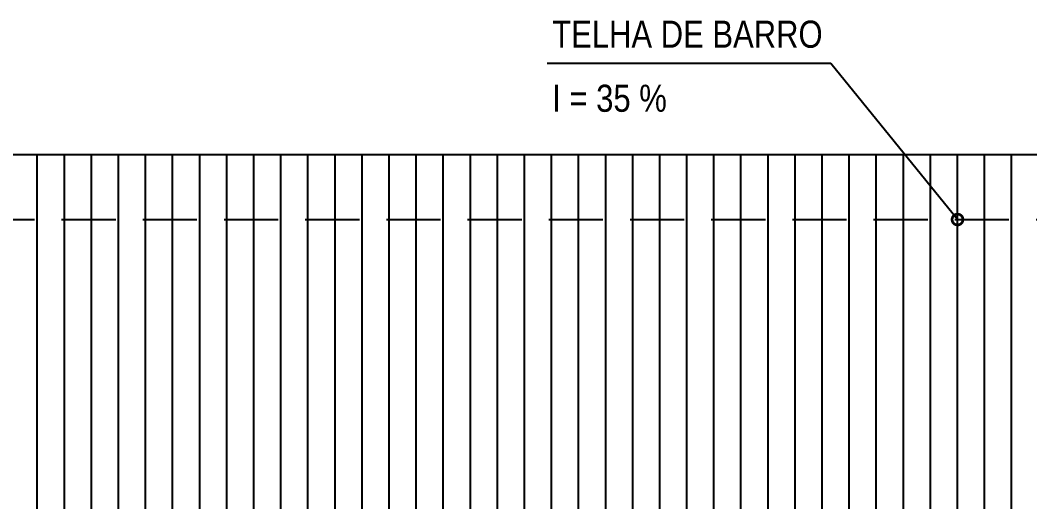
# Model space of a CAD drawing. Extents: x -109 to 1815, y -14679 to 345.
# Drawn here: x -69.32 to -60, y -39.74 to -35.3 of the extents above; entities that cross this region are included whole.
import ezdxf

# ---------------------------------------------------------------- set-up
doc = ezdxf.new("R2010")
doc.units = 0
doc.header["$MEASUREMENT"] = 0
doc.linetypes.add('HIDDEN', pattern=[0.375, 0.25, -0.125])
doc.layers.get('0').update_dxf_attribs({"linetype": 'CONTINUOUS'})
for name, color, linetype in [('COBETURA', 5, 'CONTINUOUS'), ('COTA', 1, 'CONTINUOUS'), ('HATCCOBER', 1, 'CONTINUOUS'), ('PORTA', 3, 'CONTINUOUS'), ('PROJCASA', 3, 'HIDDEN')]:
    doc.layers.add(name, color=color, linetype=linetype)
doc.styles.add('arial n', font='')
doc.styles.add('SIMPLEX', font='techl___.ttf')
doc.styles.get('arial n').set_extended_font_data('Arial Narrow')
doc.dimstyles.new('50model', dxfattribs={"dimtxt": 0.15, "dimasz": 0.2, "dimexe": 0.08, "dimexo": 0.2, "dimgap": 0.05, "dimtad": 1, "dimzin": 4, "dimdsep": 46, "dimtxsty": 'SIMPLEX', "dimblk1": 'DOTSMALL', "dimblk2": 'DOTSMALL', "dimsah": 1, "dimcen": 0.2, "dimadec": 0, "dimazin": 0, "dimtfac": 1, "dimtmove": 2, "dimatfit": 3, "dimldrblk": 'DOTSMALL', "dimfxl": 1, "dimtvp": 1, "dimtolj": 1, "dimtzin": 0, "dimarcsym": 0})
pattern_1 = [(90, (-63.16715, -22.68858), (-0.25, 2e-17), [])]

# ---------------------------------------------------------------- blocks, each defined once
blk = doc.blocks.new('_DOTSMALL')
at = {"color": 0, "linetype": 'ByBlock', "ltscale": 0.05, "const_width": 0.5}
blk.add_lwpolyline([(-0.0625, 0, 1), (0.0625, 0, 1)], format="xyb", close=True, dxfattribs=at)

msp = doc.modelspace()

# ---------------------------------------------------------------- hatches: boundary and pattern name
at = {"layer": 'HATCCOBER'}
h = msp.add_hatch(dxfattribs=at)
h.set_pattern_fill('U', color=256, scale=0.25, angle=90, style=0, pattern_type=0)
h.set_pattern_definition(pattern_1)
h.paths.add_polyline_path([(-73.3954, -36.535), (-72.692, -37.1939), (-72.692, -37.135), (-50.9054, -37.135), (-50.292, -36.535)])
h = msp.add_hatch(dxfattribs=at)
h.set_pattern_fill('U', color=256, scale=0.25, angle=90, style=0, pattern_type=0)
h.set_pattern_definition(pattern_1)
h.paths.add_polyline_path([(-72.692, -37.135), (-72.692, -37.1939), (-68.692, -40.9406), (-68.692, -40.635), (-63.392, -40.635), (-60.392, -40.635), (-60.392, -40.5729), (-59.6662, -39.8471), (-54.6798, -39.8471), (-54.1846, -40.3424), (-50.9054, -37.135)])

# ---------------------------------------------------------------- linework, layer by layer
at = {"layer": 'COBETURA'}
msp.add_line((-73.3954, -36.535), (-50.292, -36.535), dxfattribs=at)
msp.add_line((-73.3954, -36.535), (-50.292, -36.535), dxfattribs=at)
at = {"layer": 'PROJCASA', "ltscale": 2}
msp.add_line((-72.692, -37.135), (-50.892, -37.135), dxfattribs=at)

# ---------------------------------------------------------------- texts
at = {"layer": 'PORTA', "style": 'arial n'}
for s, p in [('TELHA DE BARRO', (-64.4109, -35.5491)), ('I = 35 %', (-64.4109, -36.1406))]:
    msp.add_text(s, height=0.25, dxfattribs=at).set_placement(p)

# ---------------------------------------------------------------- leaders
at = {"layer": 'COTA'}
msp.add_leader([(-60.6671, -37.135), (-61.8359, -35.6937), (-64.4563, -35.6937)], dimstyle='50model', override={"dimgap": 0.05, "dimtad": 0}, dxfattribs=at)

doc.saveas('drawing.dxf')
